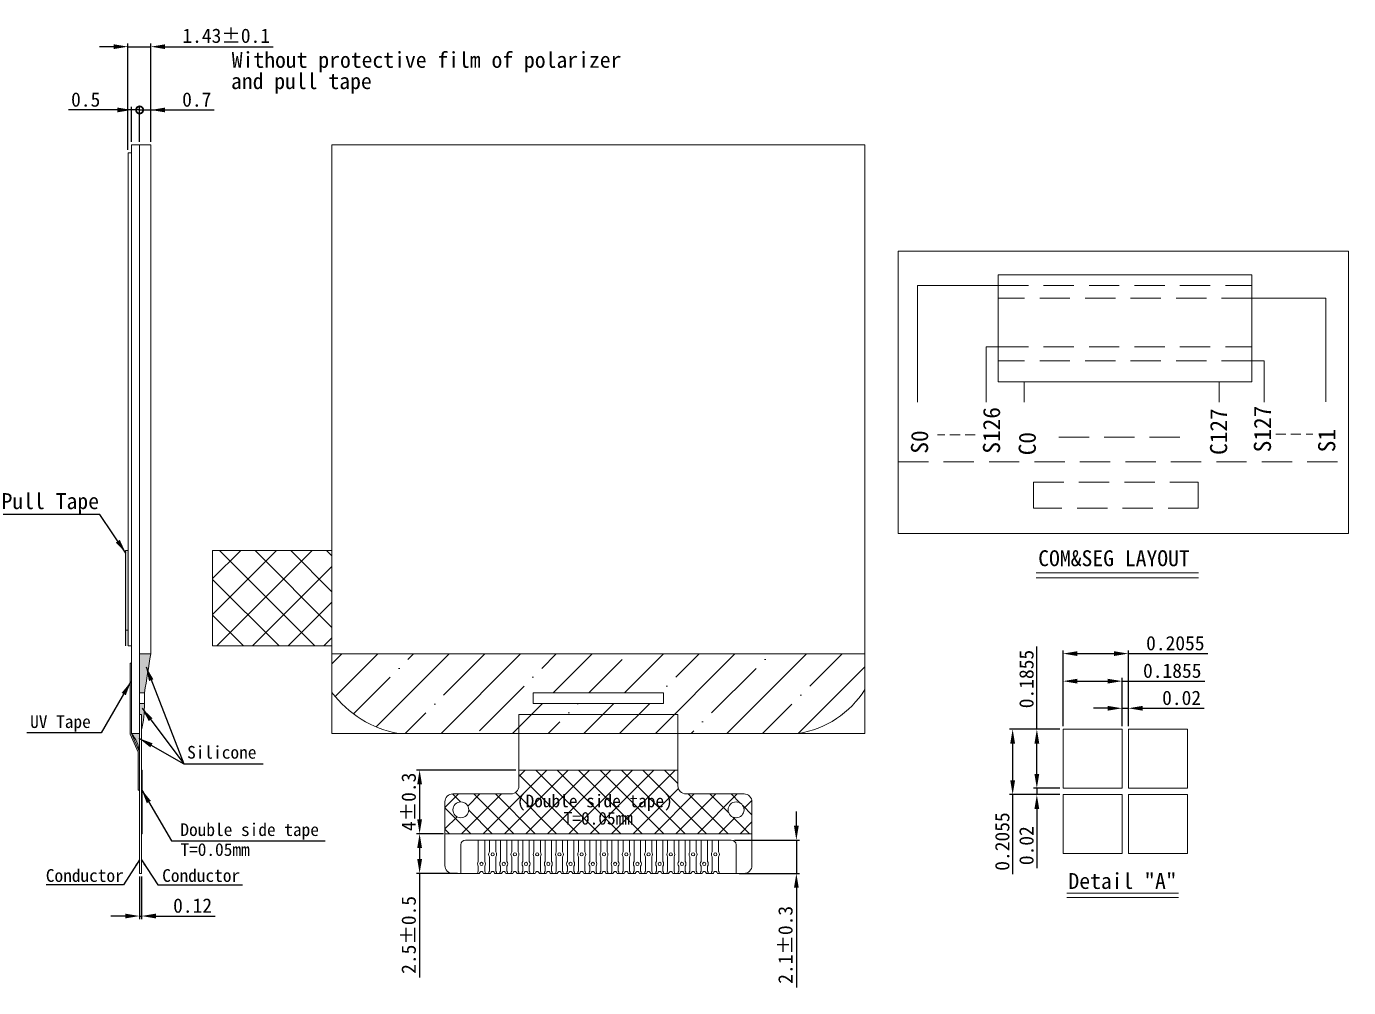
# Model space of a CAD drawing. Header units: millimetres. Extents: x 608 to 744, y 411 to 473.
# Drawn here: x 661.4 to 744.5, y 411 to 471.4 of the extents above; entities that cross this region are included whole.
import ezdxf

# ---------------------------------------------------------------- set-up
doc = ezdxf.new("R2010")
doc.units = ezdxf.units.MM
doc.linetypes.add('DASHED2', pattern=[9.525, 6.35, -3.175])
doc.layers.get('0').update_dxf_attribs({"lineweight": 9})
doc.layers.get('Defpoints').update_dxf_attribs({"lineweight": 9})
for name, color, linetype, lineweight in [('CUTLINE', 7, 'Continuous', 9), ('dim', 3, 'Continuous', 9), ('FPC', 30, 'Continuous', 9), ('silicone', 7, 'Continuous', 9), ('TAPE', 5, 'Continuous', 9), ('双面胶', 6, 'Continuous', 9)]:
    doc.layers.add(name, color=color, linetype=linetype, lineweight=lineweight)
doc.styles.get("Standard").update_dxf_attribs({"font": 'SimSun.ttf'})
doc.styles.add('UD_ZI', font='SIMFANG.TTF', dxfattribs={"height": 0.75})
doc.styles.add('样式 1', font='SimSun.ttf')
doc.dimstyles.new('ISO-25', dxfattribs={"dimtxt": 0.8, "dimasz": 0.7, "dimexe": 0.2, "dimexo": 0.2, "dimgap": 0.2, "dimtad": 1, "dimdec": 4, "dimdsep": 46, "dimtxsty": 'Standard', "dimcen": 0.5, "dimadec": 0, "dimazin": 0, "dimtfac": 1, "dimtdec": 4, "dimtmove": 0, "dimatfit": 3, "dimfxl": 0, "dimarcsym": 0})

# ---------------------------------------------------------------- blocks, each defined once
blk = doc.blocks.new('*D15')
at = {"layer": 'Defpoints', "color": 0}
for p in [(669.182, 470.139), (669.182, 463.96), (667.752, 463.46)]:
    blk.add_point(p, dxfattribs=at)
at = {"layer": 'dim', "color": 0, "lineweight": -2}
for p, q in [((667.752, 463.66), (667.752, 470.339)), ((669.182, 464.16), (669.182, 470.339)), ((666.852, 470.139), (665.952, 470.139)), ((667.752, 470.139), (669.182, 470.139)), ((670.082, 470.139), (676.867, 470.139))]:
    blk.add_line(p, q, dxfattribs=at)
at = {"layer": 'dim', "color": 0}
for points in [[(666.852, 470.289), (666.852, 469.989), (667.752, 470.139)], [(670.082, 470.289), (670.082, 469.989), (669.182, 470.139)]]:
    blk.add_solid(points, dxfattribs=at)
at = {"layer": 'dim', "color": 0, "insert": (673.925, 470.822), "char_height": 0.9, "attachment_point": 5}
blk.add_mtext('1.43%%p0.1', dxfattribs=at)
blk = doc.blocks.new('_DotSmall')
at = {"color": 0, "linetype": 'ByBlock', "const_width": 0.5}
blk.add_lwpolyline([(-0.0625, 0, 1), (0.0625, 0, 1)], format="xyb", close=True, dxfattribs=at)
blk = doc.blocks.new('*D16')
at = {"layer": 'Defpoints', "color": 0}
for p in [(669.182, 466.161), (668.482, 463.96), (669.182, 463.96)]:
    blk.add_point(p, dxfattribs=at)
at = {"layer": 'dim', "color": 0, "lineweight": -2}
for p, q in [((668.482, 464.16), (668.482, 466.361)), ((669.182, 464.16), (669.182, 466.361)), ((668.482, 466.161), (667.582, 466.161)), ((668.482, 466.161), (669.182, 466.161)), ((670.082, 466.161), (673.167, 466.161))]:
    blk.add_line(p, q, dxfattribs=at)
at = {"layer": 'dim', "color": 0}
blk.add_solid([(670.082, 466.311), (670.082, 466.011), (669.182, 466.161)], dxfattribs=at)
at = {"layer": 'dim', "color": 0, "lineweight": -2, "xscale": 0.9, "yscale": 0.9, "zscale": 0.9}
blk.add_blockref('_DotSmall', (668.482, 466.161), dxfattribs=at)
at = {"layer": 'dim', "color": 0, "insert": (672.075, 466.811), "char_height": 0.9, "attachment_point": 5}
blk.add_mtext('0.7', dxfattribs=at)
blk = doc.blocks.new('*D17')
at = {"layer": 'Defpoints', "color": 0}
for p in [(667.982, 466.161), (667.982, 463.96), (668.482, 463.96)]:
    blk.add_point(p, dxfattribs=at)
at = {"layer": 'dim', "color": 0, "lineweight": -2}
for p, q in [((667.982, 464.16), (667.982, 466.361)), ((668.482, 464.16), (668.482, 466.361)), ((667.082, 466.161), (664.002, 466.161)), ((668.482, 466.161), (667.982, 466.161)), ((668.482, 466.161), (669.382, 466.161))]:
    blk.add_line(p, q, dxfattribs=at)
at = {"layer": 'dim', "color": 0}
blk.add_solid([(667.082, 466.311), (667.082, 466.011), (667.982, 466.161)], dxfattribs=at)
at = {"layer": 'dim', "color": 0, "lineweight": -2, "xscale": 0.9, "yscale": 0.9, "zscale": 0.9, "rotation": 180}
blk.add_blockref('_DotSmall', (668.482, 466.161), dxfattribs=at)
at = {"layer": 'dim', "color": 0, "insert": (665.092, 466.811), "char_height": 0.9, "attachment_point": 5}
blk.add_mtext('0.5', dxfattribs=at)
blk = doc.blocks.new('*D18')
at = {"layer": 'Defpoints', "color": 0}
for p in [(730.229, 430.25), (726.519, 427.226), (730.229, 427.226)]:
    blk.add_point(p, dxfattribs=at)
at = {"layer": 'dim', "color": 0, "lineweight": -2}
for p, q in [((726.519, 427.426), (726.519, 430.45)), ((730.229, 427.426), (730.229, 430.45)), ((727.419, 430.25), (729.329, 430.25)), ((730.229, 430.25), (735.435, 430.25))]:
    blk.add_line(p, q, dxfattribs=at)
at = {"layer": 'dim', "color": 0}
for points in [[(727.419, 430.4), (727.419, 430.1), (726.519, 430.25)], [(729.329, 430.4), (729.329, 430.1), (730.229, 430.25)]]:
    blk.add_solid(points, dxfattribs=at)
at = {"layer": 'dim', "color": 0, "insert": (733.385, 430.9), "char_height": 0.9, "attachment_point": 5}
blk.add_mtext('0.1855', dxfattribs=at)
blk = doc.blocks.new('*D19')
at = {"layer": 'Defpoints', "color": 0}
for p in [(730.629, 428.544), (730.229, 427.226), (730.629, 427.226)]:
    blk.add_point(p, dxfattribs=at)
at = {"layer": 'dim', "color": 0, "lineweight": -2}
for p, q in [((729.329, 428.544), (728.429, 428.544)), ((730.229, 427.426), (730.229, 428.744)), ((730.229, 428.544), (730.629, 428.544)), ((730.629, 427.426), (730.629, 428.744)), ((731.529, 428.544), (735.384, 428.544))]:
    blk.add_line(p, q, dxfattribs=at)
at = {"layer": 'dim', "color": 0}
for points in [[(729.329, 428.694), (729.329, 428.394), (730.229, 428.544)], [(731.529, 428.694), (731.529, 428.394), (730.629, 428.544)]]:
    blk.add_solid(points, dxfattribs=at)
at = {"layer": 'dim', "color": 0, "insert": (733.974, 429.194), "char_height": 0.9, "attachment_point": 5}
blk.add_mtext('0.02', dxfattribs=at)
blk = doc.blocks.new('*D20')
at = {"layer": 'Defpoints', "color": 0}
for p in [(730.629, 431.982), (726.519, 427.226), (730.629, 427.226)]:
    blk.add_point(p, dxfattribs=at)
at = {"layer": 'dim', "color": 0, "lineweight": -2}
for p, q in [((726.519, 427.426), (726.519, 432.182)), ((730.629, 427.426), (730.629, 432.182)), ((727.419, 431.982), (729.729, 431.982)), ((730.629, 431.982), (735.629, 431.982))]:
    blk.add_line(p, q, dxfattribs=at)
at = {"layer": 'dim', "color": 0}
for points in [[(727.419, 432.132), (727.419, 431.832), (726.519, 431.982)], [(729.729, 432.132), (729.729, 431.832), (730.629, 431.982)]]:
    blk.add_solid(points, dxfattribs=at)
at = {"layer": 'dim', "color": 0, "insert": (733.579, 432.632), "char_height": 0.9, "attachment_point": 5}
blk.add_mtext('0.2055', dxfattribs=at)
blk = doc.blocks.new('*D21')
at = {"layer": 'Defpoints', "color": 0}
for p in [(726.519, 427.226), (724.875, 423.516), (726.519, 423.516)]:
    blk.add_point(p, dxfattribs=at)
at = {"layer": 'dim', "color": 0, "lineweight": -2}
for p, q in [((724.875, 427.226), (724.875, 432.432)), ((726.319, 427.226), (724.675, 427.226)), ((724.875, 424.416), (724.875, 426.326)), ((726.319, 423.516), (724.675, 423.516))]:
    blk.add_line(p, q, dxfattribs=at)
at = {"layer": 'dim', "color": 0}
for points in [[(724.725, 426.326), (725.025, 426.326), (724.875, 427.226)], [(724.725, 424.416), (725.025, 424.416), (724.875, 423.516)]]:
    blk.add_solid(points, dxfattribs=at)
at = {"layer": 'dim', "color": 0, "insert": (724.225, 430.382), "char_height": 0.9, "attachment_point": 5, "rotation": 90}
blk.add_mtext('0.1855', dxfattribs=at)
blk = doc.blocks.new('*D22')
at = {"layer": 'Defpoints', "color": 0}
for p in [(724.875, 423.116), (726.519, 423.516), (726.519, 423.116)]:
    blk.add_point(p, dxfattribs=at)
at = {"layer": 'dim', "color": 0, "lineweight": -2}
for p, q in [((724.875, 424.416), (724.875, 425.316)), ((726.319, 423.516), (724.675, 423.516)), ((726.319, 423.116), (724.675, 423.116)), ((724.875, 423.516), (724.875, 423.116)), ((724.875, 422.216), (724.875, 418.496))]:
    blk.add_line(p, q, dxfattribs=at)
at = {"layer": 'dim', "color": 0}
for points in [[(724.725, 424.416), (725.025, 424.416), (724.875, 423.516)], [(724.725, 422.216), (725.025, 422.216), (724.875, 423.116)]]:
    blk.add_solid(points, dxfattribs=at)
at = {"layer": 'dim', "color": 0, "insert": (724.225, 419.906), "char_height": 0.9, "attachment_point": 5, "rotation": 90}
blk.add_mtext('0.02', dxfattribs=at)
blk = doc.blocks.new('*D23')
at = {"layer": 'Defpoints', "color": 0}
for p in [(726.519, 427.226), (723.354, 423.116), (726.519, 423.116)]:
    blk.add_point(p, dxfattribs=at)
at = {"layer": 'dim', "color": 0, "lineweight": -2}
for p, q in [((726.319, 427.226), (723.154, 427.226)), ((723.354, 426.326), (723.354, 424.016)), ((726.319, 423.116), (723.154, 423.116)), ((723.354, 423.116), (723.354, 418.116))]:
    blk.add_line(p, q, dxfattribs=at)
at = {"layer": 'dim', "color": 0}
for points in [[(723.204, 426.326), (723.504, 426.326), (723.354, 427.226)], [(723.204, 424.016), (723.504, 424.016), (723.354, 423.116)]]:
    blk.add_solid(points, dxfattribs=at)
at = {"layer": 'dim', "color": 0, "insert": (722.704, 420.166), "char_height": 0.9, "attachment_point": 5, "rotation": 90}
blk.add_mtext('0.2055', dxfattribs=at)
blk = doc.blocks.new('*D40')
at = {"layer": 'Defpoints', "color": 0}
for p in [(668.482, 418.16), (668.602, 418.16), (668.602, 415.483)]:
    blk.add_point(p, dxfattribs=at)
at = {"layer": 'dim', "color": 0, "lineweight": -2}
for p, q in [((668.482, 417.96), (668.482, 415.283)), ((668.602, 417.96), (668.602, 415.283)), ((667.582, 415.483), (666.682, 415.483)), ((668.482, 415.483), (668.602, 415.483)), ((669.502, 415.483), (673.222, 415.483))]:
    blk.add_line(p, q, dxfattribs=at)
at = {"layer": 'dim', "color": 0}
for points in [[(667.582, 415.633), (667.582, 415.333), (668.482, 415.483)], [(669.502, 415.633), (669.502, 415.333), (668.602, 415.483)]]:
    blk.add_solid(points, dxfattribs=at)
at = {"layer": 'dim', "color": 0, "insert": (671.812, 416.133), "char_height": 0.9, "attachment_point": 5}
blk.add_mtext('0.12', dxfattribs=at)
blk = doc.blocks.new('*D41')
at = {"layer": 'Defpoints', "color": 0}
for p in [(687.67, 420.66), (686.081, 418.16), (688.67, 418.16)]:
    blk.add_point(p, dxfattribs=at)
at = {"layer": 'dim', "color": 0, "lineweight": -2}
for p, q in [((687.47, 420.66), (685.881, 420.66)), ((686.081, 419.76), (686.081, 419.06)), ((688.47, 418.16), (685.881, 418.16)), ((686.081, 418.16), (686.081, 411.609))]:
    blk.add_line(p, q, dxfattribs=at)
at = {"layer": 'dim', "color": 0}
for points in [[(685.931, 419.76), (686.231, 419.76), (686.081, 420.66)], [(685.931, 419.06), (686.231, 419.06), (686.081, 418.16)]]:
    blk.add_solid(points, dxfattribs=at)
at = {"layer": 'dim', "color": 0, "insert": (685.399, 414.296), "char_height": 0.9, "attachment_point": 5, "rotation": 90}
blk.add_mtext('2.5%%p0.5', dxfattribs=at)
blk = doc.blocks.new('*D42')
at = {"layer": 'Defpoints', "color": 0}
for p in [(692.32, 424.66), (686.081, 420.66), (687.777, 420.66)]:
    blk.add_point(p, dxfattribs=at)
at = {"layer": 'dim', "color": 0, "lineweight": -2}
for p, q in [((692.12, 424.66), (685.881, 424.66)), ((686.081, 423.76), (686.081, 421.56)), ((687.577, 420.66), (685.881, 420.66))]:
    blk.add_line(p, q, dxfattribs=at)
at = {"layer": 'dim', "color": 0}
for points in [[(685.931, 423.76), (686.231, 423.76), (686.081, 424.66)], [(685.931, 421.56), (686.231, 421.56), (686.081, 420.66)]]:
    blk.add_solid(points, dxfattribs=at)
at = {"layer": 'dim', "color": 0, "insert": (685.399, 422.66), "char_height": 0.9, "attachment_point": 5, "rotation": 90}
blk.add_mtext('4%%p0.3', dxfattribs=at)
blk = doc.blocks.new('*D44')
at = {"layer": 'Defpoints', "color": 0}
for p in [(705.67, 420.26), (705.97, 418.16), (709.76, 418.16)]:
    blk.add_point(p, dxfattribs=at)
at = {"layer": 'dim', "color": 0, "lineweight": -2}
for p, q in [((709.76, 421.16), (709.76, 422.06)), ((705.87, 420.26), (709.96, 420.26)), ((709.76, 420.26), (709.76, 418.16)), ((706.17, 418.16), (709.96, 418.16)), ((709.76, 417.26), (709.76, 410.985))]:
    blk.add_line(p, q, dxfattribs=at)
at = {"layer": 'dim', "color": 0}
for points in [[(709.61, 421.16), (709.91, 421.16), (709.76, 420.26)], [(709.61, 417.26), (709.91, 417.26), (709.76, 418.16)]]:
    blk.add_solid(points, dxfattribs=at)
at = {"layer": 'dim', "color": 0, "insert": (709.078, 413.672), "char_height": 0.9, "attachment_point": 5, "rotation": 90}
blk.add_mtext('2.1%%P0.3', dxfattribs=at)

msp = doc.modelspace()

# ---------------------------------------------------------------- hatches: boundary and pattern name
h = msp.add_hatch()
h.set_pattern_fill('ANSI35', color=256, scale=0.5, style=0)
h.set_pattern_definition([(45, (-8.941, 0), (-2.245064, 2.245064), []), (45, (-6.6958, 0), (-2.245064, 2.245064), [3.96875, -0.79375, 0, -0.79375])])
h.paths.add_polyline_path([(709.88825, 426.95996, 0.21426864), (714.06979, 429.72011), (714.06979, 431.95996), (680.56979, 431.95996), (680.56979, 429.54263, 0.18961193), (684.75132, 426.95996)])
h.paths.add_polyline_path([(701.41679, 428.84996), (693.22279, 428.84996), (693.22279, 429.51996), (701.41679, 429.51996)], flags=16)
at = {"layer": 'silicone'}
for points in [[(669.18225, 431.95996), (668.48225, 431.95996), (668.48225, 429.51996), (668.78225, 429.51996, 0.00420873)], [(668.78225, 428.84996), (668.48225, 428.84996), (668.48225, 428.15996), (668.60225, 428.15996), (668.60225, 427.22172, 0.0672796)], [(668.48225, 426.95996), (667.98225, 426.95996, -0.12881704), (668.48225, 425.79582)]]:
    msp.add_hatch(color=256, dxfattribs=at).paths.add_polyline_path(points)
at = {"layer": 'TAPE'}
msp.add_hatch(color=256, dxfattribs=at).paths.add_polyline_path([(667.75225, 438.45996), (667.60225, 438.45996), (667.60225, 432.45996), (667.75225, 432.45996)])
h = msp.add_hatch(dxfattribs=at)
h.set_pattern_fill('ANSI37', color=256, scale=0.5, style=0)
h.set_pattern_definition([(45, (-35.2766, 0), (-1.122532, 1.122532), []), (135, (-35.2766, 0), (-1.122532, -1.122532), [])])
h.paths.add_polyline_path([(680.56979, 438.45996), (673.06979, 438.45996), (673.06979, 432.45996), (680.56979, 432.45996)])
h = msp.add_hatch(color=256, dxfattribs=at)
h.paths.add_polyline_path([(667.98225, 431.38657), (667.98225, 426.95996), (668.48225, 425.79582), (668.48225, 423.38657), (668.38225, 423.38657), (668.38225, 425.78045), (667.88225, 426.91839), (667.88225, 431.38657)])
edge = h.paths.add_edge_path(flags=17)
edge.add_line((668.48225, 423.38657), (668.48225, 425.7591))
at = {"layer": '双面胶'}
msp.add_hatch(color=256, dxfattribs=at).paths.add_polyline_path([(668.65225, 424.65996), (668.60225, 424.65996), (668.60225, 420.65996), (668.65225, 420.65996)])
at = {"layer": '双面胶', "ltscale": 0.1}
h = msp.add_hatch(dxfattribs=at)
h.set_pattern_fill('ANSI37', color=256, scale=0.3, style=0)
h.paths.add_polyline_path([(706.96979, 420.65996), (706.96979, 422.65996, 0.41421356), (706.46979, 423.15996), (702.81979, 423.15996, -0.41421356), (702.31979, 423.65996), (702.31979, 424.65996), (692.31979, 424.65996), (692.31979, 423.65996, -0.41421356), (691.81979, 423.15996), (688.16979, 423.15996, 0.41421356), (687.66979, 422.65996), (687.66979, 420.65996)])
h.paths.add_polyline_path([(705.46979, 422.15996, -1), (706.46979, 422.15996, -1)], flags=16)
h.paths.add_polyline_path([(688.16979, 422.15996, -1), (689.16979, 422.15996, -1)], flags=16)
h.paths.add_polyline_path([(691.9292, 421.90687), (702.70031, 421.90687), (702.70031, 423.5002), (691.9292, 423.5002)], flags=24)
h.paths.add_polyline_path([(694.94059, 421.03439), (699.88059, 421.03439), (699.88059, 422.20106), (694.94059, 422.20106)], flags=24)

# ---------------------------------------------------------------- linework, layer by layer
for p, q in [((667.98225, 463.95996), (668.48225, 463.95996)), ((667.98225, 463.95996), (667.98225, 426.95996)), ((668.48225, 463.95996), (669.18225, 463.95996)), ((668.48225, 463.95996), (668.48225, 426.95996)), ((669.18225, 463.95996), (669.18225, 431.95996)), ((714.06979, 463.95996), (680.56979, 463.95996)), ((680.56979, 463.95996), (680.56979, 426.95996)), ((714.06979, 426.95996), (714.06979, 463.95996)), ((667.75225, 463.45996), (667.98225, 463.45996)), ((667.75225, 463.45996), (667.75225, 433.45996)), ((667.75225, 463.45996), (667.75225, 432.45996)), ((722.43876, 455.12081), (717.37428, 455.12081)), ((717.37428, 455.12081), (717.37428, 447.78475)), ((738.38771, 454.32655), (743.03886, 454.32655)), ((743.03886, 454.32655), (743.03886, 447.81603)), ((722.43876, 451.27085), (721.69149, 451.27085)), ((721.69149, 451.27085), (721.69149, 447.78475)), ((738.38771, 450.39422), (739.16821, 450.39422)), ((739.16821, 450.39422), (739.16821, 447.78475)), ((724.08463, 449.07607), (724.08463, 447.78475)), ((736.3379, 449.07607), (736.3379, 447.78475)), ((667.75225, 432.45996), (667.98225, 432.45996)), ((668.48225, 431.95996), (669.18225, 431.95996)), ((668.78225, 429.51996), (668.48225, 429.51996)), ((668.78225, 428.84996), (668.48225, 428.84996)), ((668.78225, 429.51996), (668.78225, 428.84996)), ((667.98225, 426.95996), (668.48225, 426.95996)), ((714.06979, 426.95996), (680.56979, 426.95996))]:
    msp.add_line(p, q)
at = {"linetype": 'DASHED2', "ltscale": 0.3}
for p, q in [((722.43876, 455.12081), (738.38771, 455.12081)), ((738.38771, 454.32655), (722.43876, 454.32655)), ((722.43876, 451.27085), (738.38771, 451.27085)), ((738.38771, 450.39422), (722.43876, 450.39422)), ((726.25072, 445.59666), (734.75241, 445.59666)), ((716.1541, 444.0436), (744.46666, 444.0436))]:
    msp.add_line(p, q, dxfattribs=at)
at = {"linetype": 'DASHED2', "ltscale": 0.1}
for p, q in [((721.00037, 445.73085), (718.62879, 445.73085)), ((739.88831, 445.77472), (742.21289, 445.77472))]:
    msp.add_line(p, q, dxfattribs=at)
at = {"ltscale": 0.4}
msp.add_line((714.06979, 431.95996), (680.56979, 431.95996), dxfattribs=at)
for points in [[(716.1541, 457.27859), (744.46666, 457.27859), (744.46666, 439.53181), (716.1541, 439.53181)], [(722.43876, 455.78888), (738.38771, 455.78888), (738.38771, 449.07607), (722.43876, 449.07607)]]:
    msp.add_lwpolyline(points, close=True)
at = {"linetype": 'DASHED2', "ltscale": 0.3}
msp.add_lwpolyline([(724.66059, 442.74956), (735.02336, 442.74956), (735.02336, 441.13202), (724.66059, 441.13202)], close=True, dxfattribs=at)
at = {"ltscale": 0.1}
msp.add_lwpolyline([(701.41679, 428.84996), (693.22279, 428.84996), (693.22279, 429.51996), (701.41679, 429.51996)], close=True, dxfattribs=at)
for centre, radius, start, end in [((708.90644, 432.99489), 6.11427, 279.2403848, 327.6156714), ((685.94333, 433.56636), 6.71308, 216.8259918, 259.7720131)]:
    msp.add_arc(centre, radius, start, end)
at = {"layer": 'CUTLINE'}
for points in [[(726.51938, 427.22597), (730.22938, 427.22597), (730.22938, 423.51597), (726.51938, 423.51597)], [(730.62938, 427.22597), (734.33938, 427.22597), (734.33938, 423.51597), (730.62938, 423.51597)], [(726.51938, 423.11597), (730.22938, 423.11597), (730.22938, 419.40597), (726.51938, 419.40597)], [(730.62938, 423.11597), (734.33938, 423.11597), (734.33938, 419.40597), (730.62938, 419.40597)]]:
    msp.add_lwpolyline(points, close=True, dxfattribs=at)
at = {"layer": 'dim'}
for p, q in [((724.83458, 437.06719), (735.02783, 437.06719)), ((724.83458, 436.73484), (735.02783, 436.73484)), ((726.75503, 416.92293), (733.78754, 416.92293)), ((726.75503, 416.64598), (733.78754, 416.64598))]:
    msp.add_line(p, q, dxfattribs=at)
at = {"layer": 'FPC'}
for p, q in [((668.48225, 418.15996), (668.48225, 428.15996)), ((668.48225, 428.15996), (668.60225, 428.15996)), ((668.60225, 428.15996), (668.60225, 418.15996)), ((692.31979, 428.15996), (702.31979, 428.15996)), ((692.31979, 423.65996), (692.31979, 428.15996)), ((702.31979, 423.65996), (702.31979, 428.15996)), ((688.16979, 423.15996), (691.81979, 423.15996)), ((702.81979, 423.15996), (706.46979, 423.15996)), ((687.66979, 418.65996), (687.66979, 422.65996)), ((706.96979, 418.65996), (706.96979, 422.65996)), ((688.66979, 419.95996), (688.66979, 418.15996)), ((705.66979, 420.25996), (688.96979, 420.25996)), ((705.96979, 419.95996), (705.96979, 418.15996)), ((668.48225, 418.15996), (668.60225, 418.15996)), ((689.69479, 418.15996), (688.16969, 418.15996)), ((690.09479, 418.15996), (690.54479, 418.15996)), ((690.79479, 418.15996), (691.24479, 418.15996)), ((691.49479, 418.15996), (691.94479, 418.15996)), ((692.19479, 418.15996), (692.64479, 418.15996)), ((692.89479, 418.15996), (693.34479, 418.15996)), ((693.59479, 418.15996), (694.04479, 418.15996)), ((694.29479, 418.15996), (694.74479, 418.15996)), ((694.99479, 418.15996), (695.44479, 418.15996)), ((695.69479, 418.15996), (696.14479, 418.15996)), ((696.39479, 418.15996), (696.84479, 418.15996)), ((697.09479, 418.15996), (697.54479, 418.15996)), ((697.79479, 418.15996), (698.24479, 418.15996)), ((698.49479, 418.15996), (698.94479, 418.15996)), ((699.19479, 418.15996), (699.64479, 418.15996)), ((699.89479, 418.15996), (700.34479, 418.15996)), ((700.59479, 418.15996), (701.04479, 418.15996)), ((701.29479, 418.15996), (701.74479, 418.15996)), ((701.99479, 418.15996), (702.44479, 418.15996)), ((702.69479, 418.15996), (703.14479, 418.15996)), ((703.39479, 418.15996), (703.84479, 418.15996)), ((704.09479, 418.15996), (704.54479, 418.15996)), ((706.46979, 418.15996), (704.91979, 418.15996))]:
    msp.add_line(p, q, dxfattribs=at)
for points in [[(689.76979, 418.30996), (689.76979, 418.60996, -0.33333333), (689.76979, 418.90996), (689.76979, 420.25996), (690.16979, 420.25996), (690.16979, 418.90996, -0.33333333), (690.16979, 418.60996), (690.16979, 418.30996, -0.16227766), (690.21979, 418.15996), (690.09479, 418.15996, 1), (689.84479, 418.15996), (689.71979, 418.15996, -0.16227766)], [(690.86979, 419.50996, -0.33333333), (690.86979, 419.20996), (690.86979, 418.30996, -0.16227766), (690.91979, 418.15996), (690.79479, 418.15996, 1), (690.54479, 418.15996), (690.41979, 418.15996, -0.16227766), (690.46979, 418.30996), (690.46979, 419.20996, -0.33333333), (690.46979, 419.50996), (690.46979, 420.25996), (690.86979, 420.25996)], [(691.16979, 418.30996), (691.16979, 418.60996, -0.33333333), (691.16979, 418.90996), (691.16979, 420.25996), (691.56979, 420.25996), (691.56979, 418.90996, -0.33333333), (691.56979, 418.60996), (691.56979, 418.30996, -0.16227766), (691.61979, 418.15996), (691.49479, 418.15996, 1), (691.24479, 418.15996), (691.11979, 418.15996, -0.16227766)], [(692.26979, 419.50996, -0.33333333), (692.26979, 419.20996), (692.26979, 418.30996, -0.16227766), (692.31979, 418.15996), (692.19479, 418.15996, 1), (691.94479, 418.15996), (691.81979, 418.15996, -0.16227766), (691.86979, 418.30996), (691.86979, 419.20996, -0.33333333), (691.86979, 419.50996), (691.86979, 420.25996), (692.26979, 420.25996)], [(692.56979, 418.30996), (692.56979, 418.60996, -0.33333333), (692.56979, 418.90996), (692.56979, 420.25996), (692.96979, 420.25996), (692.96979, 418.90996, -0.33333333), (692.96979, 418.60996), (692.96979, 418.30996, -0.16227766), (693.01979, 418.15996), (692.89479, 418.15996, 1), (692.64479, 418.15996), (692.51979, 418.15996, -0.16227766)], [(693.66979, 419.50996, -0.33333333), (693.66979, 419.20996), (693.66979, 418.30996, -0.16227766), (693.71979, 418.15996), (693.59479, 418.15996, 1), (693.34479, 418.15996), (693.21979, 418.15996, -0.16227766), (693.26979, 418.30996), (693.26979, 419.20996, -0.33333333), (693.26979, 419.50996), (693.26979, 420.25996), (693.66979, 420.25996)], [(693.96979, 418.30996), (693.96979, 418.60996, -0.33333333), (693.96979, 418.90996), (693.96979, 420.25996), (694.36979, 420.25996), (694.36979, 418.90996, -0.33333333), (694.36979, 418.60996), (694.36979, 418.30996, -0.16227766), (694.41979, 418.15996), (694.29479, 418.15996, 1), (694.04479, 418.15996), (693.91979, 418.15996, -0.16227766)], [(695.06979, 419.50996, -0.33333333), (695.06979, 419.20996), (695.06979, 418.30996, -0.16227766), (695.11979, 418.15996), (694.99479, 418.15996, 1), (694.74479, 418.15996), (694.61979, 418.15996, -0.16227766), (694.66979, 418.30996), (694.66979, 419.20996, -0.33333333), (694.66979, 419.50996), (694.66979, 420.25996), (695.06979, 420.25996)], [(695.36979, 418.30996), (695.36979, 418.60996, -0.33333333), (695.36979, 418.90996), (695.36979, 420.25996), (695.76979, 420.25996), (695.76979, 418.90996, -0.33333333), (695.76979, 418.60996), (695.76979, 418.30996, -0.16227766), (695.81979, 418.15996), (695.69479, 418.15996, 1), (695.44479, 418.15996), (695.31979, 418.15996, -0.16227766)], [(696.46979, 419.50996, -0.33333333), (696.46979, 419.20996), (696.46979, 418.30996, -0.16227766), (696.51979, 418.15996), (696.39479, 418.15996, 1), (696.14479, 418.15996), (696.01979, 418.15996, -0.16227766), (696.06979, 418.30996), (696.06979, 419.20996, -0.33333333), (696.06979, 419.50996), (696.06979, 420.25996), (696.46979, 420.25996)], [(696.76979, 418.30996), (696.76979, 418.60996, -0.33333333), (696.76979, 418.90996), (696.76979, 420.25996), (697.16979, 420.25996), (697.16979, 418.90996, -0.33333333), (697.16979, 418.60996), (697.16979, 418.30996, -0.16227766), (697.21979, 418.15996), (697.09479, 418.15996, 1), (696.84479, 418.15996), (696.71979, 418.15996, -0.16227766)], [(697.86979, 419.50996, -0.33333333), (697.86979, 419.20996), (697.86979, 418.30996, -0.16227766), (697.91979, 418.15996), (697.79479, 418.15996, 1), (697.54479, 418.15996), (697.41979, 418.15996, -0.16227766), (697.46979, 418.30996), (697.46979, 419.20996, -0.33333333), (697.46979, 419.50996), (697.46979, 420.25996), (697.86979, 420.25996)], [(698.16979, 418.30996), (698.16979, 418.60996, -0.33333333), (698.16979, 418.90996), (698.16979, 420.25996), (698.56979, 420.25996), (698.56979, 418.90996, -0.33333333), (698.56979, 418.60996), (698.56979, 418.30996, -0.16227766), (698.61979, 418.15996), (698.49479, 418.15996, 1), (698.24479, 418.15996), (698.11979, 418.15996, -0.16227766)], [(699.26979, 419.50996, -0.33333333), (699.26979, 419.20996), (699.26979, 418.30996, -0.16227766), (699.31979, 418.15996), (699.19479, 418.15996, 1), (698.94479, 418.15996), (698.81979, 418.15996, -0.16227766), (698.86979, 418.30996), (698.86979, 419.20996, -0.33333333), (698.86979, 419.50996), (698.86979, 420.25996), (699.26979, 420.25996)], [(699.56979, 418.30996), (699.56979, 418.60996, -0.33333333), (699.56979, 418.90996), (699.56979, 420.25996), (699.96979, 420.25996), (699.96979, 418.90996, -0.33333333), (699.96979, 418.60996), (699.96979, 418.30996, -0.16227766), (700.01979, 418.15996), (699.89479, 418.15996, 1), (699.64479, 418.15996), (699.51979, 418.15996, -0.16227766)], [(700.66979, 419.50996, -0.33333333), (700.66979, 419.20996), (700.66979, 418.30996, -0.16227766), (700.71979, 418.15996), (700.59479, 418.15996, 1), (700.34479, 418.15996), (700.21979, 418.15996, -0.16227766), (700.26979, 418.30996), (700.26979, 419.20996, -0.33333333), (700.26979, 419.50996), (700.26979, 420.25996), (700.66979, 420.25996)], [(700.96979, 418.30996), (700.96979, 418.60996, -0.33333333), (700.96979, 418.90996), (700.96979, 420.25996), (701.36979, 420.25996), (701.36979, 418.90996, -0.33333333), (701.36979, 418.60996), (701.36979, 418.30996, -0.16227766), (701.41979, 418.15996), (701.29479, 418.15996, 1), (701.04479, 418.15996), (700.91979, 418.15996, -0.16227766)], [(702.06979, 419.50996, -0.33333333), (702.06979, 419.20996), (702.06979, 418.30996, -0.16227766), (702.11979, 418.15996), (701.99479, 418.15996, 1), (701.74479, 418.15996), (701.61979, 418.15996, -0.16227766), (701.66979, 418.30996), (701.66979, 419.20996, -0.33333333), (701.66979, 419.50996), (701.66979, 420.25996), (702.06979, 420.25996)], [(702.36979, 418.30996), (702.36979, 418.60996, -0.33333333), (702.36979, 418.90996), (702.36979, 420.25996), (702.76979, 420.25996), (702.76979, 418.90996, -0.33333333), (702.76979, 418.60996), (702.76979, 418.30996, -0.16227766), (702.81979, 418.15996), (702.69479, 418.15996, 1), (702.44479, 418.15996), (702.31979, 418.15996, -0.16227766)], [(703.46979, 419.50996, -0.33333333), (703.46979, 419.20996), (703.46979, 418.30996, -0.16227766), (703.51979, 418.15996), (703.39479, 418.15996, 1), (703.14479, 418.15996), (703.01979, 418.15996, -0.16227766), (703.06979, 418.30996), (703.06979, 419.20996, -0.33333333), (703.06979, 419.50996), (703.06979, 420.25996), (703.46979, 420.25996)], [(703.76979, 418.30996), (703.76979, 418.60996, -0.33333333), (703.76979, 418.90996), (703.76979, 420.25996), (704.16979, 420.25996), (704.16979, 418.90996, -0.33333333), (704.16979, 418.60996), (704.16979, 418.30996, -0.16227766), (704.21979, 418.15996), (704.09479, 418.15996, 1), (703.84479, 418.15996), (703.71979, 418.15996, -0.16227766)], [(704.86979, 419.50996, -0.33333333), (704.86979, 419.20996), (704.86979, 418.30996, -0.16227766), (704.91979, 418.15996), (704.79479, 418.15996, 1), (704.54479, 418.15996), (704.41979, 418.15996, -0.16227766), (704.46979, 418.30996), (704.46979, 419.20996, -0.33333333), (704.46979, 419.50996), (704.46979, 420.25996), (704.86979, 420.25996)]]:
    msp.add_lwpolyline(points, format="xyb", close=True, dxfattribs=at)
for centre, radius in [((688.66979, 422.15996), 0.5), ((705.96979, 422.15996), 0.5), ((689.96979, 418.75996), 0.1), ((690.66979, 419.35996), 0.1), ((691.36979, 418.75996), 0.1), ((692.06979, 419.35996), 0.1), ((692.76979, 418.75996), 0.1), ((693.46979, 419.35996), 0.1), ((694.16979, 418.75996), 0.1), ((694.86979, 419.35996), 0.1), ((695.56979, 418.75996), 0.1), ((696.26979, 419.35996), 0.1), ((696.96979, 418.75996), 0.1), ((697.66979, 419.35996), 0.1), ((698.36979, 418.75996), 0.1), ((699.06979, 419.35996), 0.1), ((699.76979, 418.75996), 0.1), ((700.46979, 419.35996), 0.1), ((701.16979, 418.75996), 0.1), ((701.86979, 419.35996), 0.1), ((702.56979, 418.75996), 0.1), ((703.26979, 419.35996), 0.1), ((703.96979, 418.75996), 0.1), ((704.66979, 419.35996), 0.1)]:
    msp.add_circle(centre, radius, dxfattribs=at)
for centre, radius, start, end in [((688.16979, 422.65996), 0.5, 90, 180), ((691.81979, 423.65996), 0.5, 270, 0), ((702.81979, 423.65996), 0.5, 180, 270), ((706.46979, 422.65996), 0.5, 360, 90), ((688.96979, 419.95996), 0.3, 90, 180), ((705.66979, 419.95996), 0.3, 0, 90), ((688.16979, 418.65996), 0.5, 180, 270), ((689.96979, 418.15996), 0.125, 360, 180), ((689.96979, 418.15996), 0.125, 360, 180), ((690.66979, 418.15996), 0.125, 360, 180), ((690.66979, 418.15996), 0.125, 360, 180), ((691.36979, 418.15996), 0.125, 360, 180), ((691.36979, 418.15996), 0.125, 360, 180), ((692.06979, 418.15996), 0.125, 360, 180), ((692.06979, 418.15996), 0.125, 360, 180), ((692.76979, 418.15996), 0.125, 360, 180), ((692.76979, 418.15996), 0.125, 360, 180), ((693.46979, 418.15996), 0.125, 360, 180), ((693.46979, 418.15996), 0.125, 360, 180), ((694.16979, 418.15996), 0.125, 360, 180), ((694.16979, 418.15996), 0.125, 360, 180), ((694.86979, 418.15996), 0.125, 360, 180), ((694.86979, 418.15996), 0.125, 360, 180), ((695.56979, 418.15996), 0.125, 360, 180), ((695.56979, 418.15996), 0.125, 360, 180), ((696.26979, 418.15996), 0.125, 360, 180), ((696.26979, 418.15996), 0.125, 360, 180), ((696.96979, 418.15996), 0.125, 360, 180), ((696.96979, 418.15996), 0.125, 360, 180), ((697.66979, 418.15996), 0.125, 360, 180), ((697.66979, 418.15996), 0.125, 360, 180), ((698.36979, 418.15996), 0.125, 360, 180), ((698.36979, 418.15996), 0.125, 360, 180), ((699.06979, 418.15996), 0.125, 360, 180), ((699.06979, 418.15996), 0.125, 360, 180), ((699.76979, 418.15996), 0.125, 360, 180), ((699.76979, 418.15996), 0.125, 360, 180), ((700.46979, 418.15996), 0.125, 360, 180), ((700.46979, 418.15996), 0.125, 360, 180), ((701.16979, 418.15996), 0.125, 360, 180), ((701.16979, 418.15996), 0.125, 360, 180), ((701.86979, 418.15996), 0.125, 360, 180), ((701.86979, 418.15996), 0.125, 360, 180), ((702.56979, 418.15996), 0.125, 360, 180), ((702.56979, 418.15996), 0.125, 360, 180), ((703.26979, 418.15996), 0.125, 360, 180), ((703.26979, 418.15996), 0.125, 360, 180), ((703.96979, 418.15996), 0.125, 360, 180), ((703.96979, 418.15996), 0.125, 360, 180), ((704.66979, 418.15996), 0.125, 360, 180), ((704.66979, 418.15996), 0.125, 360, 180), ((706.46979, 418.65996), 0.5, 270, 0)]:
    msp.add_arc(centre, radius, start, end, dxfattribs=at)
at = {"layer": 'silicone'}
for centre, radius, start, end in [((524.04782, 454.4997), 146.87424, 350.2077783, 351.1723414), ((662.66937, 428.70166), 6.11468, 345.6200425, 1.3897013)]:
    msp.add_arc(centre, radius, start, end, dxfattribs=at)
at = {"layer": 'TAPE'}
for p, q in [((667.60225, 438.45996), (667.75225, 438.45996)), ((667.60225, 438.45996), (667.60225, 432.45996)), ((673.06979, 438.45996), (673.06979, 432.45996)), ((680.56979, 438.45996), (673.06979, 438.45996)), ((667.60225, 433.45996), (667.75225, 433.45996)), ((680.56979, 432.45996), (673.06979, 432.45996)), ((667.88225, 431.38657), (667.88225, 426.91839)), ((667.88225, 431.38657), (667.98225, 431.38657)), ((667.98225, 431.38657), (667.98225, 426.95996)), ((667.88225, 426.91839), (668.38225, 425.78045)), ((668.48225, 425.79582), (667.98225, 426.95996)), ((668.38225, 423.38657), (668.38225, 425.78045)), ((668.48225, 423.38657), (668.48225, 425.79582)), ((668.48225, 423.38657), (668.48225, 425.7591)), ((668.38225, 423.38657), (668.48225, 423.38657))]:
    msp.add_line(p, q, dxfattribs=at)
msp.add_arc((666.01046, 425.42362), 2.49966, 8.5631522, 37.9241519, dxfattribs=at)
at = {"layer": '双面胶'}
for p, q in [((668.65225, 424.65996), (668.60225, 424.65996)), ((668.65225, 424.65996), (668.65225, 420.65996)), ((668.65225, 420.65996), (668.60225, 420.65996))]:
    msp.add_line(p, q, dxfattribs=at)
at = {"layer": '双面胶', "ltscale": 0.1}
for p, q in [((702.31979, 424.65996), (692.31979, 424.65996)), ((706.96979, 420.65996), (687.66979, 420.65996))]:
    msp.add_line(p, q, dxfattribs=at)

# ---------------------------------------------------------------- texts
at = {"style": 'UD_ZI'}
for s, p in [('S126', (722.56376, 444.55279)), ('C127', (736.83651, 444.47243)), ('S127', (739.59107, 444.63724)), ('S0', (718.04018, 444.55279)), ('C0', (724.81048, 444.44869)), ('S1', (743.63154, 444.63724))]:
    msp.add_text(s, height=1.076187, rotation=90, dxfattribs=at).set_placement(p)
at = {"layer": 'dim'}
for s, p in [('Without protective film of polarizer', (674.27275, 468.80964)), ('and pull tape', (674.22775, 467.47487)), ('Pull Tape', (659.80689, 441.06851)), ('COM&SEG LAYOUT', (724.96144, 437.47834)), ('Detail "A"', (726.86075, 417.18692))]:
    msp.add_text(s, height=1, dxfattribs=at).set_placement(p)
at = {"layer": 'dim', "style": '样式 1'}
for s, p in [('UV Tape', (661.60198, 427.30482)), ('Silicone', (671.46945, 425.376)), ('(Double side tape)', (692.19476, 422.31909)), ('Double side tape', (671.04548, 420.5146)), ('T=0.05mm', (695.13503, 421.22884)), ('T=0.05mm', (671.04548, 419.26337)), ('Conductor', (662.58781, 417.62978)), ('Conductor', (669.90175, 417.62978))]:
    msp.add_text(s, height=0.8, dxfattribs=at).set_placement(p)

# ---------------------------------------------------------------- dimensions: what is measured, and where the dimension line sits
at = {"layer": 'dim'}
dim = msp.add_linear_dim(base=(669.18225, 470.13914), p1=(667.75225, 463.45996), p2=(669.18225, 463.95996), text='<>%%p0.1', dimstyle='ISO-25', override={"dimtxt": 0.9, "dimasz": 0.9}, dxfattribs=at)
dim.commit()
dim.dimension.update_dxf_attribs({"geometry": '*D15', "text_midpoint": (673.92475, 470.82164)})
for base, p1, p2, angle, override, picture, middle in [((667.98225, 466.16053), (668.48225, 463.95996), (667.98225, 463.95996), 180, {"dimtxt": 0.9, "dimasz": 0.9, "dimblk1": 'DotSmall', "dimsah": 1}, '*D17', (665.09225, 466.81053)), ((724.8752, 423.11597), (726.51938, 423.51597), (726.51938, 423.11597), 90, {"dimtxt": 0.9, "dimasz": 0.9, "dimlfac": 0.05}, '*D22', (724.2252, 419.90597))]:
    dim = msp.add_linear_dim(base=base, p1=p1, p2=p2, angle=angle, dimstyle='ISO-25', override=override, dxfattribs=at)
    dim.commit()
    dim.dimension.update_dxf_attribs({"geometry": picture, "text_midpoint": middle})
for base, p1, p2, override, picture, middle in [((669.18225, 466.16053), (668.48225, 463.95996), (669.18225, 463.95996), {"dimtxt": 0.9, "dimasz": 0.9, "dimblk1": 'DotSmall', "dimsah": 1}, '*D16', (672.07475, 466.81053)), ((668.60225, 415.4833), (668.48225, 418.15996), (668.60225, 418.15996), {"dimtxt": 0.9, "dimasz": 0.9}, '*D40', (671.81225, 416.1333))]:
    dim = msp.add_linear_dim(base=base, p1=p1, p2=p2, dimstyle='ISO-25', override=override, dxfattribs=at)
    dim.commit()
    dim.dimension.update_dxf_attribs({"geometry": picture, "text_midpoint": middle})
for base, p1, p2, picture, middle in [((730.62938, 431.98174), (726.51938, 427.22597), (730.62938, 427.22597), '*D20', (733.57938, 431.98174)), ((730.22938, 430.25015), (726.51938, 427.22597), (730.22938, 427.22597), '*D18', (733.38493, 430.25015)), ((730.62938, 428.54436), (730.22938, 427.22597), (730.62938, 427.22597), '*D19', (733.97382, 428.54436))]:
    dim = msp.add_linear_dim(base=base, p1=p1, p2=p2, dimstyle='ISO-25', override={"dimtxt": 0.9, "dimasz": 0.9, "dimlfac": 0.05}, dxfattribs=at)
    dim.commit()
    dim.dimension.update_dxf_attribs({"geometry": picture, "text_midpoint": middle, "dimtype": 160})
for base, p2, picture, middle in [((724.8752, 423.51597), (726.51938, 423.51597), '*D21', (724.8752, 430.38152)), ((723.35415, 423.11597), (726.51938, 423.11597), '*D23', (723.35415, 420.16597))]:
    dim = msp.add_linear_dim(base=base, p1=(726.51938, 427.22597), p2=p2, angle=90, dimstyle='ISO-25', override={"dimtxt": 0.9, "dimasz": 0.9, "dimlfac": 0.05}, dxfattribs=at)
    dim.commit()
    dim.dimension.update_dxf_attribs({"geometry": picture, "text_midpoint": middle, "dimtype": 160})
for base, p1, p2, text, picture, middle in [((686.08117, 420.65996), (692.31979, 424.65996), (687.7774, 420.65996), '<>%%p0.3', '*D42', (686.08117, 422.65996)), ((686.08117, 418.15996), (687.66979, 420.65996), (688.66979, 418.15996), '<>%%p0.5', '*D41', (686.08117, 414.29607))]:
    dim = msp.add_linear_dim(base=base, p1=p1, p2=p2, angle=90, text=text, dimstyle='ISO-25', override={"dimtxt": 0.9, "dimasz": 0.9}, dxfattribs=at)
    dim.commit()
    dim.dimension.update_dxf_attribs({"geometry": picture, "text_midpoint": middle, "dimtype": 160})
dim = msp.add_linear_dim(base=(709.76041, 418.15996), p1=(705.66979, 420.25996), p2=(705.96979, 418.15996), angle=90, text='<>%%P0.3', dimstyle='ISO-25', override={"dimtxt": 0.9, "dimasz": 0.9}, dxfattribs=at)
dim.commit()
dim.dimension.update_dxf_attribs({"geometry": '*D44', "text_midpoint": (709.07791, 413.67246)})

# ---------------------------------------------------------------- leaders
for points, override in [([(667.61704, 438.30062), (665.97611, 440.72491), (659.89757, 440.72491)], {"dimtxt": 0.9, "dimasz": 0.9}), ([(668.88504, 431.14855), (671.25888, 425.05747), (676.24779, 425.05747)], {"dimtxt": 0.9, "dimasz": 0.9}), ([(667.93627, 430.21817), (666.06205, 426.99058), (661.38678, 426.99058)], {"dimtxt": 1, "dimasz": 0.9}), ([(668.63224, 428.54705), (671.25888, 425.05747)], {"dimtxt": 1, "dimasz": 0.9}), ([(668.44167, 426.65958), (671.25888, 425.05747)], {"dimtxt": 1, "dimasz": 0.9}), ([(668.60897, 423.42796), (670.48319, 420.20036), (680.14623, 420.20036)], {"dimtxt": 0.9, "dimasz": 0.9}), ([(668.48225, 419.01872), (667.4604, 417.44693), (662.61183, 417.44693)], {"dimscale": 0.55, "dimdec": 4}), ([(668.60225, 419.01872), (669.63508, 417.44693), (674.94625, 417.44693)], {"dimscale": 0.55, "dimdec": 4})]:
    msp.add_leader(points, dimstyle='ISO-25', override=override, dxfattribs=at)

doc.saveas('drawing.dxf')
